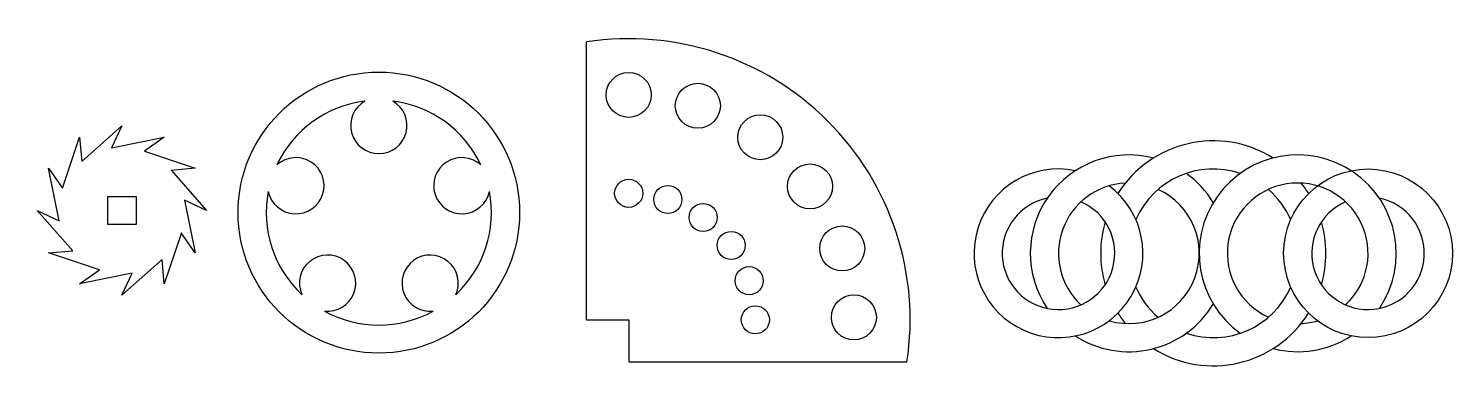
# Model space of a CAD drawing. Header units: millimetres. Extents: x 41 to 547, y 12 to 137.
import ezdxf

# ---------------------------------------------------------------- set-up
doc = ezdxf.new("R2010")
doc.units = ezdxf.units.MM

# ---------------------------------------------------------------- blocks, each defined once
blk = doc.blocks.new('figura 4')
blk.add_circle((644.98, 125.88), 30)
for centre, radius, start, end in [((589.98, 125.88), 40, 57.91, 147.8428), ((559.98, 125.88), 35, 75.5225, 214.0477), ((619.98, 125.88), 35, 325.9523, 234.3147), ((534.98, 125.88), 30, 78.463, 53.1301), ((589.98, 125.88), 30, 71.3707, 156.4435), ((559.98, 125.88), 35, 31.0027, 54.3147), ((559.98, 125.88), 25, 92.866, 227.1564), ((559.98, 125.88), 25, 253.7398, 65.3757), ((619.98, 125.88), 25, 312.8436, 245.3757), ((589.98, 125.88), 30, 23.5565, 49.2486), ((589.98, 125.88), 40, 32.1572, 38.6248), ((534.98, 125.88), 20, 101.537, 66.4218), ((644.98, 125.88), 20, 113.5782, 78.463), ((589.98, 125.88), 40, 163.7864, 196.2136), ((589.98, 125.88), 40, 343.7864, 16.2136), ((589.98, 125.88), 30, 203.5565, 229.2486), ((589.98, 125.88), 30, 251.3707, 336.4435), ((559.98, 125.88), 35, 237.1217, 328.9973), ((589.98, 125.88), 40, 212.1572, 218.6248), ((589.98, 125.88), 40, 237.91, 327.8428), ((619.98, 125.88), 25, 272.866, 286.2602), ((619.98, 125.88), 35, 255.5225, 302.8783)]:
    blk.add_arc(centre, radius, start, end)
blk = doc.blocks.new('*U35')
blk.add_circle((0, 0), 5)
blk = doc.blocks.new('*U36')
at = {"color": 0, "linetype": 'ByBlock', "lineweight": -2, "transparency": 16777216}
blk.add_blockref('*U35', (515.81, 78.86), dxfattribs=at)
for p, rotation in [((529.72, 76.66), 342), ((542.26, 70.27), 324), ((552.22, 60.31), 306), ((558.61, 47.77), 288), ((560.81, 33.86), 270)]:
    blk.add_blockref('*U35', p, dxfattribs=dict(at, rotation=rotation))
blk = doc.blocks.new('*U33')
blk.add_circle((0, 0), 8)
blk = doc.blocks.new('*U34')
at = {"color": 0, "linetype": 'ByBlock', "lineweight": -2, "transparency": 16777216}
blk.add_blockref('*U33', (515.81, 113.86), dxfattribs=at)
for p, rotation in [((540.37, 110), 342.1243229503477), ((562.55, 98.79), 324.2486459006954), ((580.23, 81.31), 306.3729688510431), ((591.68, 59.24), 288.4972918013908), ((595.81, 34.73), 270.6216147517385)]:
    blk.add_blockref('*U33', p, dxfattribs=dict(at, rotation=rotation))
blk = doc.blocks.new('figura 3')
for p, q in [((239.53, 33.86), (239.53, 132.73)), ((254.53, 18.86), (353.4, 18.86))]:
    blk.add_line(p, q)
blk.add_lwpolyline([(239.53, 33.86), (254.53, 33.86), (254.53, 18.86)])
blk.add_arc((254.53, 33.86), 100, 351.3731, 98.6269)
for name in ['*U34', '*U36']:
    blk.add_blockref(name, (-261.28, 0))
blk = doc.blocks.new('figura 2')
blk.add_circle((165.76, 71.99), 50)
for centre, radius, start, end in [((165.76, 71.99), 40, 97.0969, 154.9031), ((165.76, 102.99), 10, 119.6162, 60.3838), ((165.76, 71.99), 40, 25.0969, 82.9031), ((136.28, 81.57), 10, 191.6162, 132.3838), ((195.24, 81.57), 10, 47.6162, 348.3838), ((165.76, 71.99), 40, 169.0969, 226.9031), ((165.76, 71.99), 40, 313.0969, 10.9031), ((147.54, 46.91), 10, 263.6162, 204.3838), ((183.98, 46.91), 10, 335.6162, 276.3838), ((165.76, 71.99), 40, 241.0969, 298.9031)]:
    blk.add_arc(centre, radius, start, end)
blk = doc.blocks.new('*U39')
for p, q in [((-7.15, -6.31), (7.15, 6.31)), ((7.15, 6.31), (3.5, -1.51))]:
    blk.add_line(p, q)
blk = doc.blocks.new('*U40')
at = {"color": 0, "linetype": 'ByBlock', "lineweight": -2, "transparency": 16777216}
for p, rotation in [((229.04, 84.17), 329.9999999999999), ((205.27, 77.03), 30), ((240.36, 78.09), 299.9999999999999), ((199.18, 65.71), 60.00000000000001), ((247.12, 67.16), 270), ((247.5, 54.31), 239.9999999999999), ((199.57, 52.87), 89.99999999999999), ((206.33, 41.94), 120), ((241.42, 43), 210), ((217.64, 35.85), 150), ((230.49, 36.24), 180)]:
    blk.add_blockref('*U39', p, dxfattribs=dict(at, rotation=rotation))
blk.add_blockref('*U39', (216.2, 83.78), dxfattribs=at)
blk = doc.blocks.new('figura 1')
blk.add_lwpolyline([(69.48, 77.73), (79.48, 77.73), (79.48, 67.73), (69.48, 67.73)], close=True)
blk.add_blockref('*U40', (-148.87, 12.72))

msp = doc.modelspace()

# ---------------------------------------------------------------- block references
for name, p in [('figura 3', (0, 0)), ('figura 2', (0, 0)), ('figura 1', (0, 0)), ('figura 4', (-127.76, -68.37))]:
    msp.add_blockref(name, p)

doc.saveas('drawing.dxf')
